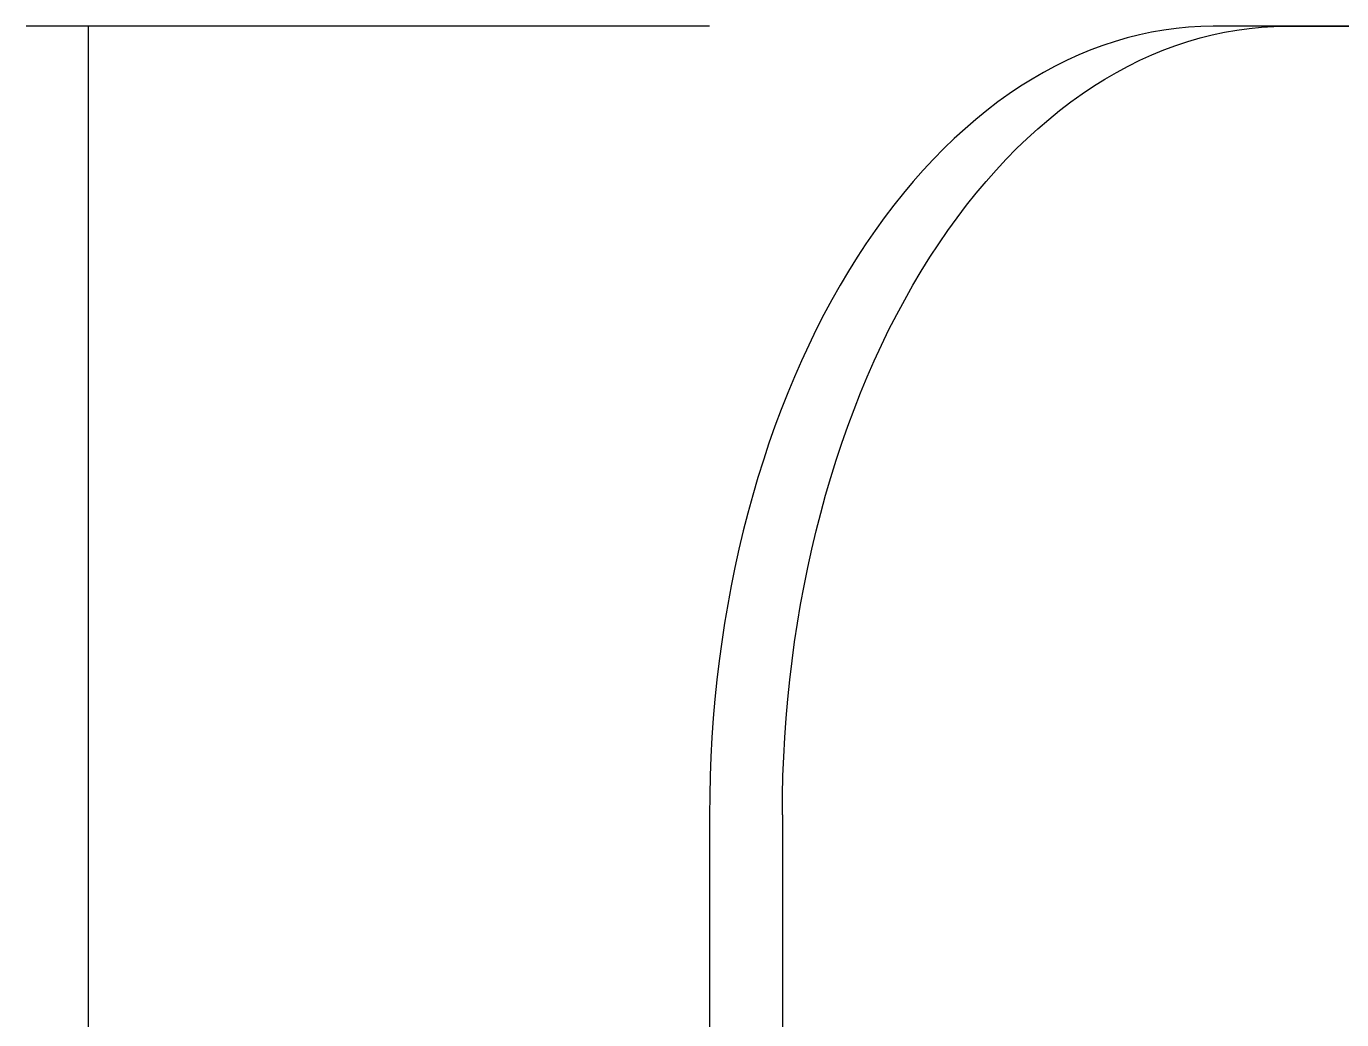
# Model space of a CAD drawing. Header units: metres. Extents: x 0 to 420, y 0 to 297.
# Drawn here: x 108.08 to 129.26, y 204.81 to 220.82 of the extents above; entities that cross this region are included whole.
import ezdxf

# ---------------------------------------------------------------- set-up
doc = ezdxf.new("R2010")
doc.units = ezdxf.units.M

msp = doc.modelspace()

# ---------------------------------------------------------------- linework, layer by layer
at = {"layer": 'DIMENSIONS', "color": 2}
for p, q in [((119.08, 220.816), (108.08, 220.816)), ((109.08, 157.316), (109.08, 220.816))]:
    msp.add_line(p, q, dxfattribs=at)
at = {"layer": 'GEOMETRY'}
for p, q in [((126.002, 220.679), (125.805, 220.629)), ((126.199, 220.721), (126.002, 220.679)), ((126.397, 220.755), (126.199, 220.721)), ((126.596, 220.782), (126.397, 220.755)), ((126.794, 220.801), (126.596, 220.782)), ((126.993, 220.813), (126.794, 220.801)), ((126.978, 220.629), (127.175, 220.679)), ((127.192, 220.816), (126.993, 220.813)), ((127.175, 220.679), (127.372, 220.721)), ((140.22, 220.816), (127.192, 220.816)), ((128.365, 220.816), (127.192, 220.816)), ((127.372, 220.721), (127.57, 220.755)), ((127.57, 220.755), (127.768, 220.782)), ((127.768, 220.782), (127.967, 220.801)), ((127.967, 220.801), (128.166, 220.813)), ((128.166, 220.813), (128.365, 220.816)), ((128.365, 220.816), (141.393, 220.816)), ((125.415, 220.508), (125.221, 220.436)), ((125.61, 220.572), (125.415, 220.508)), ((125.805, 220.629), (125.61, 220.572)), ((126.394, 220.436), (126.588, 220.508)), ((126.588, 220.508), (126.782, 220.572)), ((126.782, 220.572), (126.978, 220.629)), ((124.838, 220.269), (124.648, 220.175)), ((125.029, 220.356), (124.838, 220.269)), ((125.221, 220.436), (125.029, 220.356)), ((125.82, 220.175), (126.01, 220.269)), ((126.01, 220.269), (126.201, 220.356)), ((126.201, 220.356), (126.394, 220.436)), ((124.46, 220.074), (124.273, 219.965)), ((124.648, 220.175), (124.46, 220.074)), ((125.446, 219.965), (125.632, 220.074)), ((125.632, 220.074), (125.82, 220.175)), ((124.088, 219.85), (123.905, 219.727)), ((124.273, 219.965), (124.088, 219.85)), ((125.078, 219.727), (125.261, 219.85)), ((125.261, 219.85), (125.446, 219.965)), ((123.905, 219.727), (123.724, 219.597)), ((124.897, 219.597), (125.078, 219.727)), ((123.545, 219.46), (123.368, 219.317)), ((123.724, 219.597), (123.545, 219.46)), ((124.541, 219.317), (124.718, 219.46)), ((124.718, 219.46), (124.897, 219.597)), ((123.368, 219.317), (123.194, 219.166)), ((124.367, 219.166), (124.541, 219.317)), ((123.022, 219.009), (122.853, 218.846)), ((123.194, 219.166), (123.022, 219.009)), ((124.025, 218.846), (124.195, 219.009)), ((124.195, 219.009), (124.367, 219.166)), ((122.853, 218.846), (122.686, 218.676)), ((123.858, 218.676), (124.025, 218.846)), ((122.686, 218.676), (122.521, 218.5)), ((123.694, 218.5), (123.858, 218.676)), ((122.521, 218.5), (122.36, 218.317)), ((123.533, 218.317), (123.694, 218.5)), ((122.36, 218.317), (122.202, 218.128)), ((123.374, 218.128), (123.533, 218.317)), ((122.046, 217.934), (121.894, 217.733)), ((122.202, 218.128), (122.046, 217.934)), ((123.067, 217.733), (123.219, 217.934)), ((123.219, 217.934), (123.374, 218.128)), ((121.894, 217.733), (121.745, 217.526)), ((122.917, 217.526), (123.067, 217.733)), ((121.745, 217.526), (121.599, 217.314)), ((122.771, 217.314), (122.917, 217.526)), ((121.599, 217.314), (121.456, 217.097)), ((122.629, 217.097), (122.771, 217.314)), ((121.456, 217.097), (121.317, 216.874)), ((122.49, 216.874), (122.629, 217.097)), ((121.317, 216.874), (121.182, 216.645)), ((122.354, 216.645), (122.49, 216.874)), ((121.182, 216.645), (121.05, 216.412)), ((122.223, 216.412), (122.354, 216.645)), ((121.05, 216.412), (120.922, 216.173)), ((122.094, 216.173), (122.223, 216.412)), ((120.922, 216.173), (120.797, 215.93)), ((121.97, 215.93), (122.094, 216.173)), ((120.797, 215.93), (120.677, 215.682)), ((121.849, 215.682), (121.97, 215.93)), ((120.677, 215.682), (120.56, 215.429)), ((121.733, 215.429), (121.849, 215.682)), ((120.56, 215.429), (120.448, 215.172)), ((121.62, 215.172), (121.733, 215.429)), ((120.448, 215.172), (120.339, 214.911)), ((121.512, 214.911), (121.62, 215.172)), ((120.339, 214.911), (120.235, 214.645)), ((121.407, 214.645), (121.512, 214.911)), ((120.235, 214.645), (120.134, 214.376)), ((121.307, 214.376), (121.407, 214.645)), ((120.134, 214.376), (120.038, 214.103)), ((121.211, 214.103), (121.307, 214.376)), ((120.038, 214.103), (119.947, 213.826)), ((121.119, 213.826), (121.211, 214.103)), ((119.947, 213.826), (119.859, 213.546)), ((121.032, 213.546), (121.119, 213.826)), ((119.859, 213.546), (119.776, 213.263)), ((120.949, 213.263), (121.032, 213.546)), ((119.776, 213.263), (119.698, 212.976)), ((120.871, 212.976), (120.949, 213.263)), ((119.698, 212.976), (119.624, 212.687)), ((120.797, 212.687), (120.871, 212.976)), ((119.624, 212.687), (119.555, 212.395)), ((120.727, 212.395), (120.797, 212.687)), ((119.555, 212.395), (119.49, 212.1)), ((120.663, 212.1), (120.727, 212.395)), ((119.49, 212.1), (119.43, 211.803)), ((120.602, 211.803), (120.663, 212.1)), ((119.43, 211.803), (119.374, 211.504)), ((120.547, 211.504), (120.602, 211.803)), ((119.374, 211.504), (119.324, 211.202)), ((120.496, 211.202), (120.547, 211.504)), ((119.324, 211.202), (119.278, 210.899)), ((120.45, 210.899), (120.496, 211.202)), ((119.278, 210.899), (119.236, 210.594)), ((120.409, 210.594), (120.45, 210.899)), ((119.236, 210.594), (119.2, 210.288)), ((120.373, 210.288), (120.409, 210.594)), ((119.2, 210.288), (119.168, 209.98)), ((120.341, 209.98), (120.373, 210.288)), ((119.168, 209.98), (119.141, 209.671)), ((120.314, 209.671), (120.341, 209.98)), ((119.141, 209.671), (119.12, 209.361)), ((120.292, 209.361), (120.314, 209.671)), ((119.12, 209.361), (119.102, 209.051)), ((120.275, 209.051), (120.292, 209.361)), ((119.102, 209.051), (119.09, 208.74)), ((120.263, 208.74), (120.275, 209.051)), ((119.09, 208.74), (119.083, 208.428)), ((120.256, 208.428), (120.263, 208.74)), ((119.083, 208.428), (119.08, 208.116)), ((120.253, 208.116), (120.256, 208.428)), ((119.08, 208.116), (119.08, 170.016)), ((120.253, 208.116), (120.253, 170.016))]:
    msp.add_line(p, q, dxfattribs=at)

doc.saveas('drawing.dxf')
